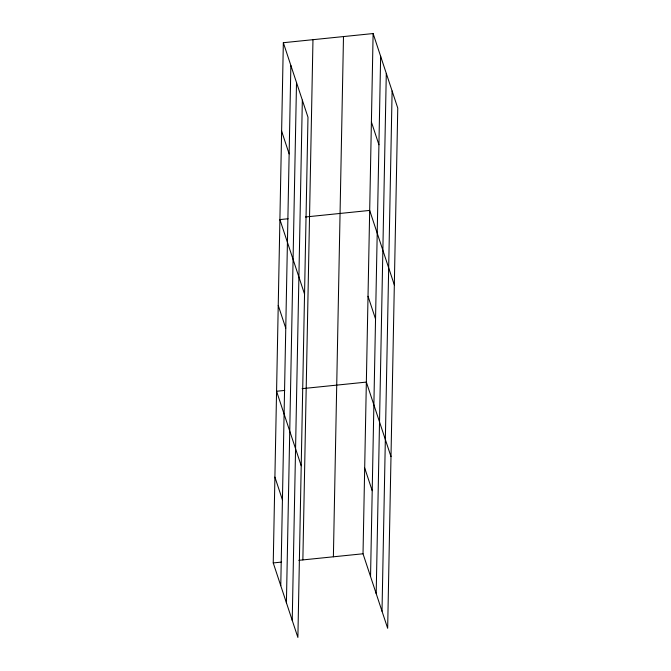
<?xml version="1.0" encoding="UTF-8"?>
<svg xmlns="http://www.w3.org/2000/svg" width="671" height="671" viewBox="0 0 671 671"><rect width="100%" height="100%" fill="white"/><g stroke="black" fill="none" stroke-linecap="round" stroke-linejoin="round"><path stroke-width="1.01" d="M283.338 42.709L307.981 117.224L297.882 637.45L273.24 562.935L283.338 42.709L373.118 33.55L397.76 108.065L387.662 628.291L363.019 553.776L373.118 33.55M280.763 585.682L290.862 65.464M286.408 602.768L296.515 82.541M292.229 620.365L302.336 100.147M302.864 559.908L312.971 39.69M333.386 556.796L343.493 36.569M370.543 576.523L380.642 56.305M376.188 593.609L386.295 73.382M382.009 611.206L392.116 90.988M288.077 218.754L279.908 219.585L304.55 294.099M305.448 216.985L369.687 210.426L394.33 284.94M284.747 390.43L276.569 391.26L301.212 465.775M302.109 388.652L366.349 382.101L390.992 456.615M273.24 562.935L281.409 562.097M298.78 560.327L363.019 553.776M371.399 121.988L378.922 144.743M368.018 296.263L375.542 319.01M281.627 131.147L289.151 153.902M364.68 467.939L372.204 490.686M278.239 305.422L285.762 328.178M274.9 477.098L282.432 499.853"/></g></svg>
